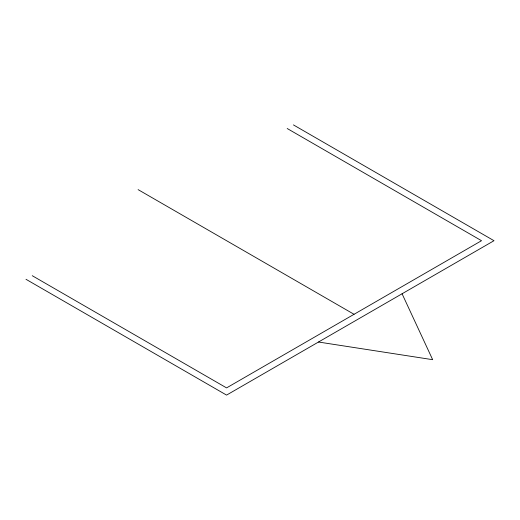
<?xml version="1.0" encoding="UTF-8"?>
<svg xmlns="http://www.w3.org/2000/svg" width="520" height="520" viewBox="0 0 520 520"><rect width="100%" height="100%" fill="white"/><g stroke="black" fill="none" stroke-linecap="round" stroke-linejoin="round"><path stroke-width="0.78" d="M318.5 342.024L432.66 359.684L402.071 293.774M293.43 124.904L494 240.702L226.571 395.096L26 279.298M287.19 128.505L481.52 240.702L226.571 387.894L32.24 275.697M138.106 189.625L354.049 314.294"/></g></svg>
